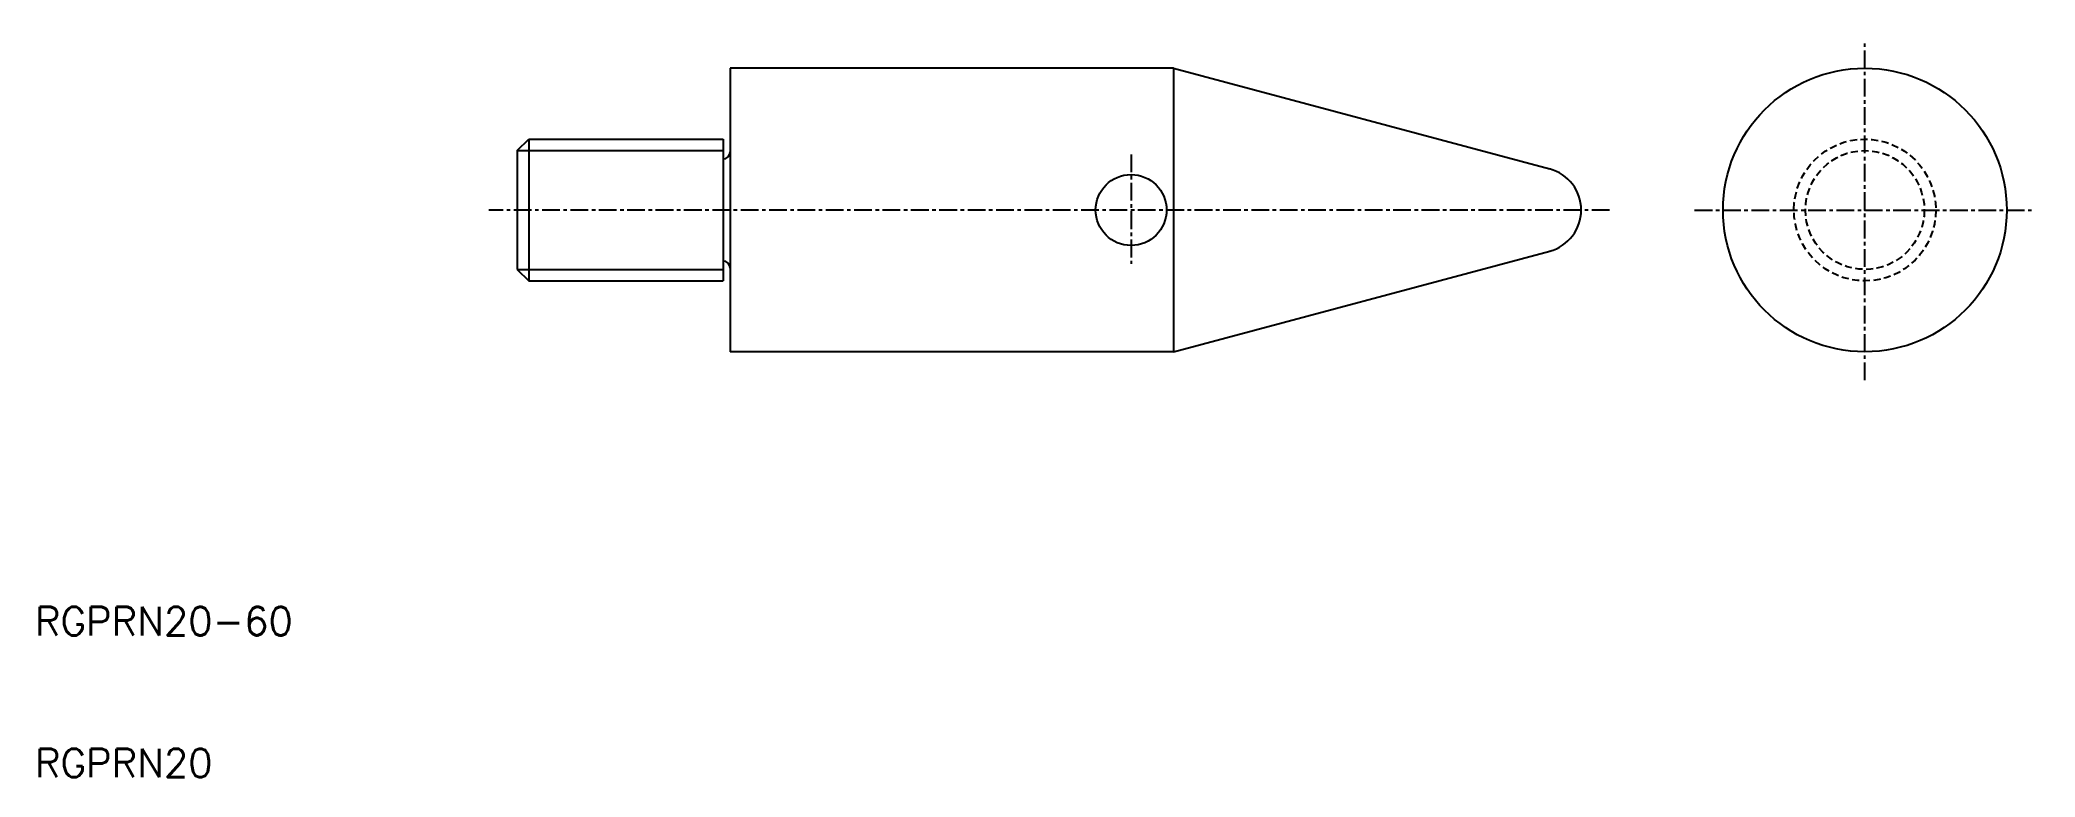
# Model space of a CAD drawing. Extents: x 10 to 151, y 10 to 62.
import ezdxf

# ---------------------------------------------------------------- set-up
doc = ezdxf.new("R2010")
doc.units = 0
doc.linetypes.add('CENTER', pattern=[2, 1.25, -0.25, 0.25, -0.25])
doc.linetypes.add('DASHED', pattern=[0.75, 0.5, -0.25])
doc.layers.get('0').update_dxf_attribs({"linetype": 'CONTINUOUS'})
doc.layers.add('CENTER', color=1, linetype='CENTER')
doc.styles.get("Standard").update_dxf_attribs({"font": 'txt.shx'})

msp = doc.modelspace()

# ---------------------------------------------------------------- linework, layer by layer
at = {"color": 7, "linetype": 'CONTINUOUS'}
for p, q in [((90.27, 60), (59, 60)), ((59, 60), (59, 40)), ((90.27, 60), (116.78, 52.9)), ((90.27, 60), (90.27, 40)), ((44, 54.19), (44.81, 55)), ((44.81, 55), (58.5, 55)), ((44.81, 55), (44.81, 45)), ((58.5, 55), (58.5, 45)), ((44, 54.19), (44, 45.81)), ((90.27, 40), (116.78, 47.1)), ((44, 45.81), (44.81, 45)), ((44.81, 45), (58.5, 45)), ((90.27, 40), (59, 40))]:
    msp.add_line(p, q, dxfattribs=at)
at = {"color": 3, "linetype": 'CONTINUOUS'}
for p, q in [((44, 54.19), (58.5, 54.19)), ((44, 45.81), (58.5, 45.81))]:
    msp.add_line(p, q, dxfattribs=at)
at = {"color": 7, "linetype": 'CONTINUOUS'}
for centre, radius in [((139, 50), 10), ((87.27, 50), 2.5)]:
    msp.add_circle(centre, radius, dxfattribs=at)
at = {"color": 3, "linetype": 'DASHED'}
for radius in [5, 4.19]:
    msp.add_circle((139, 50), radius, dxfattribs=at)
at = {"color": 7, "linetype": 'CONTINUOUS'}
for centre, radius, start, end in [((58.5, 54.1), 0.5, 270, 0), ((116, 50), 3, 285, 75), ((58.5, 45.9), 0.5, 0, 90)]:
    msp.add_arc(centre, radius, start, end, dxfattribs=at)
at = {"layer": 'CENTER', "color": 1, "linetype": 'CENTER'}
for p, q in [((139, 38), (139, 62)), ((87.27, 53.91), (87.27, 46.21)), ((121, 50), (42, 50)), ((127, 50), (151, 50))]:
    msp.add_line(p, q, dxfattribs=at)
msp.add_point((139, 50), dxfattribs=at)

# ---------------------------------------------------------------- texts
at = {"color": 7, "linetype": 'CONTINUOUS'}
for s, p in [('RGPRN20-60', (10, 20)), ('RGPRN20', (10, 10))]:
    msp.add_text(s, height=2, dxfattribs=at).set_placement(p)

doc.saveas('drawing.dxf')
